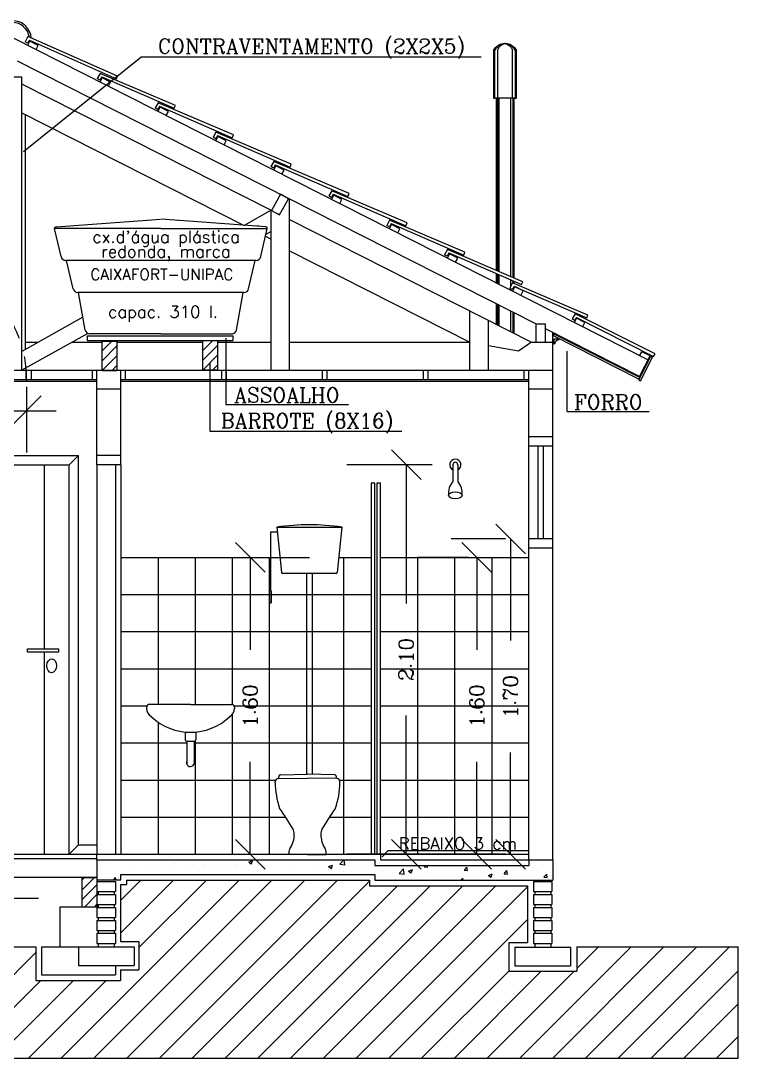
# Model space of a CAD drawing. Extents: x -83.9 to 10.5, y -11.8 to 33.6.
# Drawn here: x -4.99 to -1.12, y 13.79 to 19.38 of the extents above; entities that cross this region are included whole.
import ezdxf
from ezdxf.enums import TextEntityAlignment as Align

# ---------------------------------------------------------------- set-up
doc = ezdxf.new("R2010")
doc.units = 0
doc.linetypes.add('DASHED2', pattern=[0.375, 0.25, -0.125])
doc.layers.get('0').update_dxf_attribs({"linetype": 'CONTINUOUS'})
doc.layers.get('DEFPOINTS').update_dxf_attribs({"linetype": 'CONTINUOUS'})
for name, color, linetype in [('AZULEJO', 30, 'CONTINUOUS'), ('CONCRETO', 5, 'CONTINUOUS'), ('COTAS', 244, 'CONTINUOUS'), ('DIM', 244, 'CONTINUOUS'), ('EQUIPAMENTOS', 1, 'CONTINUOUS'), ('JANELA', 5, 'CONTINUOUS'), ('MADEIRAME', 244, 'CONTINUOUS'), ('PAREDE', 250, 'CONTINUOUS'), ('PEDRA', 250, 'CONTINUOUS'), ('PISO', 30, 'CONTINUOUS'), ('PORTA', 1, 'CONTINUOUS'), ('TELHADO', 1, 'CONTINUOUS'), ('TEXTO', 244, 'CONTINUOUS'), ('VEGETAÇÃO', 92, 'CONTINUOUS'), ('VISTA', 244, 'CONTINUOUS'), ('VISTAL', 30, 'CONTINUOUS'), ('VISTAP', 244, 'CONTINUOUS')]:
    doc.layers.add(name, color=color, linetype=linetype)
doc.styles.add('ROMANC', font='romanc.shx', dxfattribs={"height": 0.08})
doc.dimstyles.get("Standard").update_dxf_attribs({"dimscale": 2, "dimtxt": 0.18, "dimasz": 0.08, "dimexe": 0.16, "dimexo": 0.0625, "dimgap": 0.09, "dimtad": 0, "dimtih": 1, "dimtoh": 1, "dimzin": 0, "dimtxsty": 'ROMANC', "dimblk1": 'OBLIQUE', "dimblk2": 'OBLIQUE', "dimsah": 1, "dimcen": 0.09, "dimazin": 3, "dimtfac": 1, "dimtdec": 4, "dimtofl": 0, "dimtmove": 0, "dimatfit": 3, "dimtolj": 1, "dimtzin": 0})

# ---------------------------------------------------------------- blocks, each defined once
blk = doc.blocks.new('*X15')
at = {"color": 0}
for p, q in [((-8.3404, -14.2572), (-8.3404, -14.2572)), ((-8.1802, -14.2639), (-8.1802, -14.2639)), ((-7.6265, -14.2656), (-7.6055, -14.2575)), ((-7.6116, -14.2756), (-7.6055, -14.2575)), ((-7.4381, -14.2551), (-7.4381, -14.2551)), ((-7.1352, -14.2766), (-7.1127, -14.2532)), ((-7.1086, -14.2808), (-7.1118, -14.2532)), ((-7.1082, -14.2532), (-7.0914, -14.2547)), ((-7.0914, -14.2546), (-7.0916, -14.2532)), ((-6.9481, -14.2618), (-6.9481, -14.2618)), ((-8.4373, -14.2907), (-8.4373, -14.2907)), ((-8.3802, -14.2711), (-8.3802, -14.2711)), ((-8.2771, -14.2975), (-8.2771, -14.2975)), ((-8.1749, -14.2976), (-8.1749, -14.2976)), ((-8.117, -14.3042), (-8.117, -14.3042)), ((-8.0213, -14.3087), (-8.0213, -14.3087)), ((-8.0201, -14.2707), (-8.0201, -14.2707)), ((-8, -14.2676), (-8, -14.2676)), ((-7.9568, -14.311), (-7.9568, -14.311)), ((-7.8914, -14.3147), (-7.8914, -14.3147)), ((-7.8672, -14.2876), (-7.8672, -14.2876)), ((-7.8599, -14.2775), (-7.8599, -14.2775)), ((-7.8163, -14.3048), (-7.8163, -14.3048)), ((-7.7967, -14.3178), (-7.7967, -14.3178)), ((-7.7531, -14.3034), (-7.7531, -14.3034)), ((-7.7157, -14.2684), (-7.7157, -14.2684)), ((-7.7027, -14.2899), (-7.7027, -14.2899)), ((-7.6998, -14.2842), (-7.6998, -14.2842)), ((-7.6265, -14.2656), (-7.6116, -14.2756)), ((-7.5782, -14.2734), (-7.5782, -14.2734)), ((-7.5396, -14.291), (-7.5396, -14.291)), ((-7.5132, -14.2649), (-7.5132, -14.2649)), ((-7.3795, -14.2978), (-7.3795, -14.2978)), ((-7.258, -14.3055), (-7.258, -14.3055)), ((-7.2193, -14.3045), (-7.2193, -14.3045)), ((-7.1954, -14.2896), (-7.1744, -14.2815)), ((-7.1954, -14.2896), (-7.1805, -14.2997)), ((-7.1805, -14.2997), (-7.1744, -14.2815)), ((-7.1352, -14.2766), (-7.1086, -14.2808)), ((-7.1137, -14.3183), (-7.1137, -14.3183)), ((-7.1022, -14.283), (-7.1022, -14.283)), ((-7.0592, -14.3113), (-7.0592, -14.3113)), ((-7.0253, -14.3086), (-7.0253, -14.3086)), ((-6.9388, -14.2883), (-6.9388, -14.2883)), ((-6.8991, -14.3181), (-6.8991, -14.3181)), ((-6.8358, -14.2837), (-6.8358, -14.2837)), ((-6.8151, -14.3263), (-6.7917, -14.3019)), ((-6.7884, -14.3304), (-6.7917, -14.3019)), ((-6.7643, -14.3136), (-6.7433, -14.3056)), ((-6.7643, -14.3136), (-6.7493, -14.3237)), ((-6.7494, -14.3237), (-6.7433, -14.3056)), ((-6.6789, -14.2907), (-6.6726, -14.2832)), ((-6.6789, -14.2907), (-6.661, -14.2923)), ((-6.661, -14.2923), (-6.6627, -14.2832)), ((-6.4904, -14.2989), (-6.4904, -14.2989)), ((-6.4638, -14.3096), (-6.4493, -14.2923)), ((-6.4638, -14.3096), (-6.4458, -14.3111)), ((-6.4458, -14.3111), (-6.4493, -14.2923)), ((-6.2486, -14.3284), (-6.2341, -14.3111)), ((-6.2307, -14.3299), (-6.2341, -14.3111)), ((-6.1583, -14.3024), (-6.1583, -14.3024)), ((-6.0832, -14.2925), (-6.0832, -14.2925)), ((-6.0764, -14.3171), (-6.0764, -14.3171)), ((-8.3565, -14.3632), (-8.3443, -14.3486)), ((-8.3499, -14.3277), (-8.3499, -14.3277)), ((-8.3416, -14.3632), (-8.3443, -14.3485)), ((-8.3286, -14.3504), (-8.3286, -14.3504)), ((-8.2964, -14.3332), (-8.2887, -14.3302)), ((-8.2897, -14.3332), (-8.2888, -14.3302)), ((-8.1771, -14.3312), (-8.1771, -14.3312)), ((-7.6365, -14.3245), (-7.6365, -14.3245)), ((-7.4764, -14.3313), (-7.4764, -14.3313)), ((-7.4095, -14.3247), (-7.4095, -14.3247)), ((-7.1389, -14.3236), (-7.1389, -14.3236)), ((-6.8358, -14.3584), (-6.8358, -14.3584)), ((-6.8151, -14.3263), (-6.7884, -14.3304)), ((-6.8002, -14.3425), (-6.8002, -14.3425)), ((-6.7389, -14.3248), (-6.7389, -14.3248)), ((-6.6444, -14.32), (-6.6444, -14.32)), ((-6.5788, -14.3316), (-6.5788, -14.3316)), ((-6.5365, -14.3522), (-6.5365, -14.3522)), ((-6.4826, -14.3632), (-6.4715, -14.3516)), ((-6.4702, -14.3632), (-6.4715, -14.3516)), ((-6.4614, -14.3423), (-6.4614, -14.3423)), ((-6.4186, -14.3384), (-6.4186, -14.3384)), ((-6.3478, -14.3274), (-6.3478, -14.3274)), ((-6.3331, -14.3377), (-6.3121, -14.3296)), ((-6.3331, -14.3377), (-6.3182, -14.3477)), ((-6.3182, -14.3477), (-6.3121, -14.3296)), ((-6.2585, -14.3451), (-6.2585, -14.3451)), ((-6.2513, -14.3472), (-6.2513, -14.3472)), ((-6.2486, -14.3284), (-6.2306, -14.33)), ((-6.1867, -14.3571), (-6.1867, -14.3571)), ((-6.0983, -14.3519), (-6.0983, -14.3519)), ((-6.0334, -14.3472), (-6.0189, -14.33)), ((-6.0334, -14.3472), (-6.0155, -14.3488)), ((-6.0327, -14.3359), (-6.0327, -14.3359)), ((-6.0155, -14.3488), (-6.0189, -14.33))]:
    blk.add_line(p, q, dxfattribs=at)
blk = doc.blocks.new('_OBLIQUE')
at = {"color": 0, "linetype": 'BYBLOCK'}
blk.add_line((-0.5, -0.5), (0.5, 0.5), dxfattribs=at)
blk = doc.blocks.new('*D60')
at = {"color": 0, "linetype": 'BYBLOCK'}
for p, q in [((-0.9218, 4.0123), (-1.215, 4.0123)), ((-0.895, 4.0123), (-0.895, 3.4642)), ((-0.895, 2.3123), (-0.895, 2.8604)), ((-0.9218, 2.3123), (-1.215, 2.3123))]:
    blk.add_line(p, q, dxfattribs=at)
at = {"layer": 'DEFPOINTS', "color": 0, "linetype": 'BYBLOCK'}
for p in [(-0.7968, 4.0123), (-0.895, 2.3123), (-0.7968, 2.3123)]:
    blk.add_point(p, dxfattribs=at)
at = {"color": 0, "linetype": 'BYBLOCK', "xscale": 0.16, "yscale": 0.16, "zscale": 0.16}
for p, rotation in [((-0.895, 4.0123), 90), ((-0.895, 2.3123), 270)]:
    blk.add_blockref('_OBLIQUE', p, dxfattribs=dict(at, rotation=rotation))
at = {"color": 0, "linetype": 'BYBLOCK', "insert": (-0.895, 3.1623), "char_height": 0.08, "attachment_point": 5, "rotation": 90, "style": 'ROMANC'}
blk.add_mtext('\\A1;1.70', dxfattribs=at)
blk = doc.blocks.new('*D61')
at = {"color": 0, "linetype": 'BYBLOCK'}
for p, q in [((-1.1218, 3.9123), (-1.3975, 3.9123)), ((-1.0775, 3.9123), (-1.0775, 3.4142)), ((-1.0775, 2.3123), (-1.0775, 2.8104)), ((-1.1218, 2.3123), (-1.3975, 2.3123))]:
    blk.add_line(p, q, dxfattribs=at)
at = {"layer": 'DEFPOINTS', "color": 0, "linetype": 'BYBLOCK'}
for p in [(-0.9968, 3.9123), (-1.0775, 2.3123), (-0.9968, 2.3123)]:
    blk.add_point(p, dxfattribs=at)
at = {"color": 0, "linetype": 'BYBLOCK', "xscale": 0.16, "yscale": 0.16, "zscale": 0.16}
for p, rotation in [((-1.0775, 3.9123), 90), ((-1.0775, 2.3123), 270)]:
    blk.add_blockref('_OBLIQUE', p, dxfattribs=dict(at, rotation=rotation))
at = {"color": 0, "linetype": 'BYBLOCK', "insert": (-1.0775, 3.1123), "char_height": 0.08, "attachment_point": 5, "rotation": 90, "style": 'ROMANC'}
blk.add_mtext('\\A1;1.60', dxfattribs=at)
blk = doc.blocks.new('*D55')
at = {"color": 0, "linetype": 'BYBLOCK'}
for p, q in [((-2.5747, 3.9123), (-1.9797, 3.9123)), ((-2.2997, 3.9123), (-2.2997, 3.4142)), ((-2.2997, 2.3123), (-2.2997, 2.8104)), ((-2.5747, 2.3123), (-1.9797, 2.3123))]:
    blk.add_line(p, q, dxfattribs=at)
at = {"layer": 'DEFPOINTS', "color": 0, "linetype": 'BYBLOCK'}
for p in [(-2.6997, 3.9123), (-2.6997, 2.3123), (-2.2997, 2.3123)]:
    blk.add_point(p, dxfattribs=at)
at = {"color": 0, "linetype": 'BYBLOCK', "xscale": 0.16, "yscale": 0.16, "zscale": 0.16}
for p, rotation in [((-2.2997, 3.9123), 90), ((-2.2997, 2.3123), 270)]:
    blk.add_blockref('_OBLIQUE', p, dxfattribs=dict(at, rotation=rotation))
at = {"color": 0, "linetype": 'BYBLOCK', "insert": (-2.2997, 3.1123), "char_height": 0.08, "attachment_point": 5, "rotation": 90, "style": 'ROMANC'}
blk.add_mtext('\\A1;1.60', dxfattribs=at)
blk = doc.blocks.new('*D54')
at = {"color": 0, "linetype": 'BYBLOCK'}
for p, q in [((-1.3182, 4.4123), (-1.7779, 4.4123)), ((-1.4579, 4.4123), (-1.4579, 3.6642)), ((-1.4579, 2.3123), (-1.4579, 3.0604)), ((-1.3182, 2.3123), (-1.7779, 2.3123))]:
    blk.add_line(p, q, dxfattribs=at)
at = {"layer": 'DEFPOINTS', "color": 0, "linetype": 'BYBLOCK'}
for p in [(-1.1932, 4.4123), (-1.4579, 2.3123), (-1.1932, 2.3123)]:
    blk.add_point(p, dxfattribs=at)
at = {"color": 0, "linetype": 'BYBLOCK', "xscale": 0.16, "yscale": 0.16, "zscale": 0.16}
for p, rotation in [((-1.4579, 4.4123), 90), ((-1.4579, 2.3123), 270)]:
    blk.add_blockref('_OBLIQUE', p, dxfattribs=dict(at, rotation=rotation))
at = {"color": 0, "linetype": 'BYBLOCK', "insert": (-1.4579, 3.3623), "char_height": 0.08, "attachment_point": 5, "rotation": 90, "style": 'ROMANC'}
blk.add_mtext('\\A1;2.10', dxfattribs=at)
blk = doc.blocks.new('*X14')
at = {"color": 0}
for p, q in [((-7.665, -14.2942), (-7.665, -14.2942)), ((-7.1945, -14.3033), (-7.1945, -14.3033))]:
    blk.add_line(p, q, dxfattribs=at)
blk = doc.blocks.new('*X13')
at = {"color": 0}
for p, q in [((-10.3453, -14.3758), (-10.3177, -14.3482)), ((-10.3453, -14.4289), (-10.2653, -14.3489)), ((-10.3453, -14.4819), (-10.2653, -14.4019)), ((-10.3186, -14.5082), (-10.2653, -14.4549)), ((-10.2655, -14.5082), (-10.2653, -14.508))]:
    blk.add_line(p, q, dxfattribs=at)
blk = doc.blocks.new('*X63')
at = {"color": 0}
for p, q in [((-4.6628, 14.6942), (-4.5962, 14.7608)), ((-4.6628, 14.7472), (-4.6492, 14.7608)), ((-4.6628, 14.6412), (-4.5828, 14.7212)), ((-4.6496, 14.6013), (-4.5828, 14.6681)), ((-4.5966, 14.6013), (-4.5828, 14.6151))]:
    blk.add_line(p, q, dxfattribs=at)
blk = doc.blocks.new('*X105')
at = {"color": 0}
for p, q in [((-4.7757, 13.7858), (-3.8157, 14.7458)), ((-4.5989, 13.7858), (-3.6389, 14.7458)), ((-4.4551, 14.6368), (-4.346, 14.7458)), ((-4.4551, 14.46), (-4.1693, 14.7458)), ((-4.4222, 13.7858), (-3.4622, 14.7458)), ((-4.356, 14.3823), (-3.9925, 14.7458)), ((-4.2454, 13.7858), (-3.2854, 14.7458)), ((-4.0686, 13.7858), (-3.1132, 14.7413)), ((-3.8918, 13.7858), (-2.9618, 14.7158)), ((-3.715, 13.7858), (-2.785, 14.7158)), ((-3.5383, 13.7858), (-2.6083, 14.7158)), ((-3.3615, 13.7858), (-2.4315, 14.7158)), ((-3.1847, 13.7858), (-2.2598, 14.7107)), ((-3.0079, 13.7858), (-2.2598, 14.534)), ((-8.9532, 13.851), (-8.4183, 14.3858)), ((-8.9532, 14.0278), (-8.5951, 14.3858)), ((-8.9532, 14.2046), (-8.7719, 14.3858)), ((-8.9532, 14.3814), (-8.9487, 14.3858)), ((-8.8416, 13.7858), (-8.2416, 14.3858)), ((-8.6648, 13.7858), (-8.0648, 14.3858)), ((-7.9577, 13.7858), (-7.3577, 14.3858)), ((-7.7809, 13.7858), (-7.1809, 14.3858)), ((-7.6041, 13.7858), (-7.0041, 14.3858)), ((-7.5982, 14.3221), (-7.5345, 14.3858)), ((-7.4274, 13.7858), (-6.8274, 14.3858)), ((-7.2506, 13.7858), (-6.6506, 14.3858)), ((-7.0738, 13.7858), (-6.4738, 14.3858)), ((-6.897, 13.7858), (-6.297, 14.3858)), ((-6.0131, 13.7858), (-5.4131, 14.3858)), ((-5.8364, 13.7858), (-5.2364, 14.3858)), ((-5.7232, 14.2526), (-5.5899, 14.3858)), ((-5.6596, 13.7858), (-5.0596, 14.3858)), ((-2.3008, 13.7858), (-1.7008, 14.3858)), ((-2.1241, 13.7858), (-1.5241, 14.3858)), ((-1.9944, 14.2691), (-1.8776, 14.3858)), ((-1.9473, 13.7858), (-1.3473, 14.3858)), ((-1.7705, 13.7858), (-1.1705, 14.3858)), ((-6.7202, 13.7858), (-6.1832, 14.3229)), ((-5.4828, 13.7858), (-4.9128, 14.3558)), ((-8.488, 13.7858), (-8.0582, 14.2157)), ((-2.8312, 13.7858), (-2.3614, 14.2556)), ((-2.6544, 13.7858), (-2.1857, 14.2545)), ((-2.4776, 13.7858), (-2.0089, 14.2545)), ((-1.5937, 13.7858), (-1.1232, 14.2564)), ((-8.3112, 13.7858), (-7.8912, 14.2058)), ((-8.1345, 13.7858), (-7.7145, 14.2058)), ((-6.5435, 13.7858), (-6.1235, 14.2058)), ((-6.3667, 13.7858), (-5.9467, 14.2058)), ((-6.1899, 13.7858), (-5.7699, 14.2058)), ((-5.306, 13.7858), (-4.886, 14.2058)), ((-5.1293, 13.7858), (-4.7093, 14.2058)), ((-4.9525, 13.7858), (-4.5325, 14.2058)), ((-1.4169, 13.7858), (-1.1232, 14.0796)), ((-1.2402, 13.7858), (-1.1232, 13.9029))]:
    blk.add_line(p, q, dxfattribs=at)

msp = doc.modelspace()

# ---------------------------------------------------------------- linework, layer by layer
at = {"color": 244, "linetype": 'BYBLOCK'}
for p, q in [((-4.9631, 17.4064), (-4.9631, 17.0519)), ((-5.5581, 17.2764), (-4.9631, 17.2764)), ((-4.9631, 17.2764), (-4.8031, 17.2764))]:
    msp.add_line(p, q, dxfattribs=at)
at = {"color": 30}
msp.add_lwpolyline([(-4.9577, 15.9759), (-4.9577, 15.9927), (-4.7894, 15.9927), (-4.7894, 15.9759)], close=True, dxfattribs=at)
msp.add_ellipse((-4.8269, 15.9019), major_axis=(0.0013, 0.0377), ratio=0.699613, dxfattribs=at)
at = {"layer": 'AZULEJO', "color": 254}
for p, q in [((-4.4532, 16.4858), (-3.5959, 16.4858)), ((-4.2532, 16.4858), (-4.2532, 15.6935)), ((-4.0532, 16.4858), (-4.0532, 15.6935)), ((-3.8532, 16.4858), (-3.8532, 15.6932)), ((-3.6532, 16.4858), (-3.6532, 14.8858)), ((-3.2785, 16.4858), (-3.1032, 16.4858)), ((-3.2532, 16.4858), (-3.2532, 14.8858)), ((-3.0532, 16.4858), (-2.2532, 16.4858)), ((-2.8532, 16.4858), (-2.8532, 14.8858)), ((-2.6532, 16.4858), (-2.6532, 14.8858)), ((-2.4532, 16.4858), (-2.4532, 14.8858)), ((-4.4532, 16.2858), (-3.1032, 16.2858)), ((-3.0532, 16.2858), (-2.2532, 16.2858)), ((-4.4532, 16.0858), (-3.1032, 16.0858)), ((-3.0532, 16.0858), (-2.2532, 16.0858)), ((-4.4532, 15.8858), (-3.1032, 15.8858)), ((-3.0532, 15.8858), (-2.2532, 15.8858)), ((-4.4532, 15.6858), (-4.3129, 15.6858)), ((-3.8433, 15.6858), (-3.1032, 15.6858)), ((-3.0532, 15.6858), (-2.2532, 15.6858)), ((-3.8532, 15.6393), (-3.8532, 14.8858)), ((-4.2532, 15.5983), (-4.2532, 14.8858)), ((-4.0532, 15.4968), (-4.0532, 14.8858)), ((-4.4532, 15.4858), (-4.0982, 15.4858)), ((-4.058, 15.4858), (-3.1032, 15.4858)), ((-3.0532, 15.4858), (-2.2532, 15.4858)), ((-4.4532, 15.2858), (-3.6191, 15.2858)), ((-3.2744, 15.2858), (-3.1032, 15.2858)), ((-3.0532, 15.2858), (-2.2532, 15.2858)), ((-4.4532, 15.0858), (-3.5647, 15.0858)), ((-3.3288, 15.0858), (-3.1032, 15.0858)), ((-3.0532, 15.0858), (-2.2532, 15.0858)), ((-3.0532, 14.8858), (-2.2532, 14.8858))]:
    msp.add_line(p, q, dxfattribs=at)
at = {"layer": 'AZULEJO', "color": 244, "linetype": 'CONTINUOUS'}
for p, q in [((-3.6211, 15.2714), (-3.6211, 15.2783)), ((-3.6061, 15.2933), (-3.4468, 15.2958)), ((-3.2874, 15.2933), (-3.4468, 15.2958)), ((-3.2724, 15.2714), (-3.2724, 15.2783)), ((-3.4468, 14.8844), (-3.5478, 14.8844)), ((-3.4468, 14.8844), (-3.3458, 14.8844))]:
    msp.add_line(p, q, dxfattribs=at)
at = {"layer": 'AZULEJO', "color": 30}
msp.add_line((-4.6832, 14.9358), (-4.5832, 14.9358), dxfattribs=at)
at = {"layer": 'AZULEJO', "color": 244, "linetype": 'CONTINUOUS'}
for centre, radius, start, end in [((-3.6061, 15.2783), 0.015, 90, 180), ((-3.1929, 15.2746), 0.4283, 180.434, 199.2322), ((-3.7007, 15.2746), 0.4283, 340.7678, 359.566), ((-3.2874, 15.2783), 0.015, 360, 90), ((-5.0794, 14.0892), 1.8131, 30.9367, 35.1704), ((-1.8142, 14.0892), 1.8131, 144.8296, 149.0633), ((-3.6399, 14.9869), 0.121, 323.6943, 3.4697), ((-3.2536, 14.9869), 0.121, 176.5303, 216.3057), ((-3.4914, 14.8905), 0.0567, 154.0566, 186.1602), ((-3.4022, 14.8905), 0.0567, 353.8398, 25.9434)]:
    msp.add_arc(centre, radius, start, end, dxfattribs=at)
at = {"layer": 'CONCRETO', "color": 30}
for p, q in [((-4.9631, 17.4456), (-4.9631, 17.4956)), ((-4.4282, 17.4458), (-4.4282, 17.4958)), ((-3.9094, 17.4458), (-3.9094, 17.4958)), ((-3.8844, 17.4458), (-3.8844, 17.4958)), ((-3.3657, 17.4458), (-3.3657, 17.4958)), ((-3.3407, 17.4458), (-3.3407, 17.4958)), ((-2.8219, 17.4458), (-2.8219, 17.4958)), ((-2.7969, 17.4458), (-2.7969, 17.4958)), ((-2.2782, 17.4458), (-2.2782, 17.4958))]:
    msp.add_line(p, q, dxfattribs=at)
at = {"layer": 'CONCRETO'}
for p, q in [((-4.5832, 17.3958), (-4.5832, 17.4958)), ((-4.5832, 17.4958), (-4.4532, 17.4958)), ((-4.4532, 17.3958), (-4.4532, 17.4958)), ((-2.2532, 17.4958), (-2.1232, 17.4958)), ((-2.2532, 17.3958), (-2.2532, 17.4958)), ((-2.1232, 17.3958), (-2.1232, 17.4958)), ((-2.2532, 17.0858), (-2.2532, 17.1358)), ((-2.1232, 17.0858), (-2.1232, 17.1358)), ((-2.1232, 17.0858), (-2.2532, 17.0858)), ((-4.5832, 16.9858), (-4.5832, 17.0358)), ((-4.4532, 16.9858), (-4.4532, 17.0358)), ((-4.4532, 16.9858), (-4.5832, 16.9858)), ((-2.2532, 16.5358), (-2.2532, 16.5858)), ((-2.1232, 16.5358), (-2.1232, 16.5858))]:
    msp.add_line(p, q, dxfattribs=at)
at = {"layer": 'CONCRETO', "color": 3}
for p, q in [((-4.5832, 17.3958), (-4.4532, 17.3958)), ((-2.2532, 17.3958), (-2.1232, 17.3958)), ((-2.1232, 17.1358), (-2.2532, 17.1358)), ((-4.4532, 17.0358), (-4.5832, 17.0358)), ((-2.1232, 16.5358), (-2.2532, 16.5358)), ((-2.2532, 14.8558), (-2.1232, 14.8558))]:
    msp.add_line(p, q, dxfattribs=at)
at = {"layer": 'CONCRETO', "color": 5}
for p, q in [((-2.1232, 16.5858), (-2.2532, 16.5858)), ((-4.5832, 14.8558), (-3.0832, 14.8558)), ((-3.0832, 14.8558), (-3.0832, 14.8258)), ((-3.0832, 14.8258), (-2.2532, 14.8258)), ((-2.2532, 14.8558), (-2.2532, 14.8258)), ((-2.1232, 14.8558), (-2.1232, 14.7458)), ((-4.4532, 14.7758), (-3.0832, 14.7758)), ((-4.4532, 14.7458), (-4.4532, 14.7758)), ((-3.0832, 14.7758), (-3.0832, 14.7458)), ((-3.0832, 14.7458), (-2.2532, 14.7458))]:
    msp.add_line(p, q, dxfattribs=at)
at = {"layer": 'COTAS', "color": 30}
for p, q in [((-3.8867, 17.6685), (-3.8867, 17.3102)), ((-3.9742, 17.5368), (-3.9742, 17.1662)), ((-4.7332, 16.9858), (-4.6832, 17.0358)), ((-4.6832, 14.9358), (-4.7332, 14.8858))]:
    msp.add_line(p, q, dxfattribs=at)
at = {"layer": 'COTAS', "color": 244}
for p in [(-4.4551, 14.7218), (-4.4239, 14.7458)]:
    msp.add_line(p, (-4.4239, 14.7218), dxfattribs=at)
at = {"layer": 'COTAS', "color": 1}
for p, q in [((-4.6828, 14.3858), (-4.6828, 14.2858)), ((-4.3828, 14.3858), (-4.3828, 14.2858)), ((-2.3281, 14.3848), (-2.3281, 14.2848)), ((-2.0281, 14.3848), (-2.0281, 14.2848))]:
    msp.add_line(p, q, dxfattribs=at)
at = {"layer": 'DEFPOINTS', "color": 0, "linetype": 'BYBLOCK'}
for p in [(-4.9631, 17.4358), (-4.9631, 17.2764)]:
    msp.add_point(p, dxfattribs=at)
at = {"layer": 'EQUIPAMENTOS', "color": 244, "linetype": 'CONTINUOUS'}
for p, q in [((-4.8037, 18.2687), (-4.2391, 18.3091)), ((-3.6722, 18.2687), (-4.2367, 18.3091)), ((-4.2379, 18.2588), (-4.813, 18.2588)), ((-4.7762, 18.1083), (-4.8118, 18.2588)), ((-4.2379, 18.2588), (-3.6628, 18.2588)), ((-3.6996, 18.1083), (-3.664, 18.2588)), ((-4.4675, 18.0877), (-4.7516, 18.0877)), ((-4.4675, 18.0877), (-4.7516, 18.0877)), ((-4.7112, 17.935), (-4.7472, 18.0877)), ((-3.7242, 18.0877), (-4.4675, 18.0877)), ((-3.7647, 17.935), (-3.7287, 18.0877)), ((-3.7893, 17.9144), (-4.6866, 17.9144)), ((-3.7893, 17.9144), (-4.6866, 17.9144)), ((-4.6461, 17.7116), (-4.6821, 17.9144)), ((-3.8297, 17.7116), (-3.7937, 17.9144)), ((-4.2379, 17.691), (-4.6215, 17.691)), ((-4.2379, 17.691), (-3.8513, 17.691))]:
    msp.add_line(p, q, dxfattribs=at)
at = {"layer": 'EQUIPAMENTOS', "color": 30, "linetype": 'CONTINUOUS'}
for centre in [(-4.1492, 18.2924), (-4.148, 18.2924)]:
    msp.add_arc(centre, 0.01, 86.5205, 93.4795, dxfattribs=at)
at = {"layer": 'EQUIPAMENTOS', "color": 244, "linetype": 'CONTINUOUS'}
for centre, radius, start, end in [((-4.803, 18.2587), 0.01, 93.4795, 180), ((-3.6728, 18.2587), 0.01, 0, 86.5205), ((-4.7516, 18.1127), 0.025, 190.0694, 270), ((-3.7242, 18.1127), 0.025, 270, 349.9306), ((-4.6866, 17.9394), 0.025, 190.0694, 270), ((-3.7893, 17.9394), 0.025, 270, 349.9306), ((-4.6215, 17.716), 0.025, 190.0694, 270), ((-3.8545, 17.7161), 0.025, 270, 349.9306)]:
    msp.add_arc(centre, radius, start, end, dxfattribs=at)
at = {"layer": 'JANELA', "color": 5}
for p, q in [((-2.2032, 16.5858), (-2.2032, 17.0858)), ((-2.1732, 16.5858), (-2.1732, 17.0858))]:
    msp.add_line(p, q, dxfattribs=at)
at = {"layer": 'MADEIRAME', "color": 244}
for p, q in [((-5.0385, 19.2887), (-1.6098, 17.5515)), ((-4.9559, 19.2472), (-4.9446, 19.2695)), ((-4.9, 19.2469), (-4.9446, 19.2695)), ((-4.9113, 19.2246), (-4.9, 19.2469)), ((-5.0134, 19.164), (-2.2142, 17.7457)), ((-5.0879, 19.077), (-4.9879, 19.077)), ((-4.9906, 19.0403), (-3.6437, 18.3578)), ((-4.5658, 19.0493), (-4.5545, 19.0716)), ((-4.5099, 19.049), (-4.5545, 19.0716)), ((-4.5212, 19.0267), (-4.5099, 19.049)), ((-4.2536, 18.8911), (-4.2423, 18.9134)), ((-4.1977, 18.8908), (-4.2423, 18.9134)), ((-4.9879, 18.8836), (-3.7883, 18.2758)), ((-4.209, 18.8685), (-4.1977, 18.8908)), ((-3.9414, 18.7329), (-3.9301, 18.7552)), ((-3.8855, 18.7326), (-3.9301, 18.7552)), ((-3.8968, 18.7103), (-3.8855, 18.7326)), ((-3.6292, 18.5747), (-3.6179, 18.597)), ((-3.5733, 18.5744), (-3.6179, 18.597)), ((-3.5846, 18.5521), (-3.5733, 18.5744)), ((-3.5437, 17.4958), (-3.5437, 18.4193)), ((-3.317, 18.4165), (-3.3057, 18.4388)), ((-3.2611, 18.4162), (-3.3057, 18.4388)), ((-3.2724, 18.3939), (-3.2611, 18.4162)), ((-3.6437, 18.3578), (-3.7883, 18.2758)), ((-3.6437, 17.4958), (-3.6437, 18.3578)), ((-3.6082, 18.3398), (-3.597, 18.3342)), ((-3.5437, 18.3072), (-2.2385, 17.6458)), ((-3.8211, 18.2796), (-3.8205, 18.2793)), ((-3.7092, 18.2743), (-3.7141, 18.2716)), ((-3.6437, 18.2431), (-3.6714, 18.2277)), ((-3.0048, 18.2583), (-2.9935, 18.2806)), ((-2.9489, 18.258), (-2.9935, 18.2806)), ((-2.9602, 18.2357), (-2.9489, 18.258)), ((-3.6737, 18.2177), (-3.6437, 18.2025)), ((-3.5437, 18.139), (-2.5704, 17.6458)), ((-2.6926, 18.1001), (-2.6813, 18.1224)), ((-2.6367, 18.0998), (-2.6813, 18.1224)), ((-2.648, 18.0775), (-2.6367, 18.0998)), ((-2.3394, 17.9241), (-2.3281, 17.9464)), ((-2.2835, 17.9238), (-2.3281, 17.9464)), ((-2.2948, 17.9015), (-2.2835, 17.9238)), ((-2.5704, 17.4958), (-2.5704, 17.814)), ((-4.6587, 17.7823), (-4.9879, 17.5956)), ((-2.4704, 17.4958), (-2.4704, 17.7633)), ((-2.0067, 17.7532), (-1.9954, 17.7755)), ((-1.9508, 17.7529), (-1.9954, 17.7755)), ((-1.9621, 17.7306), (-1.9508, 17.7529)), ((-4.6324, 17.6935), (-4.9879, 17.4958)), ((-2.1642, 17.7203), (-1.655, 17.4623)), ((-4.9679, 17.6458), (-4.8993, 17.6458)), ((-4.7181, 17.6458), (-4.5555, 17.6458)), ((-4.4755, 17.6458), (-4.0116, 17.6458)), ((-3.9316, 17.6458), (-3.6437, 17.6458)), ((-3.5437, 17.6458), (-2.5704, 17.6458)), ((-2.309, 17.5979), (-2.4704, 17.6275)), ((-2.2385, 17.6458), (-2.309, 17.5979)), ((-2.2385, 17.6458), (-2.1232, 17.6458)), ((-2.1232, 17.4958), (-2.1232, 17.6458)), ((-1.6551, 17.5728), (-1.6438, 17.5951)), ((-1.6551, 17.4622), (-1.5992, 17.5725)), ((-1.5992, 17.5725), (-1.6438, 17.5951)), ((-5.5461, 17.4958), (-2.2532, 17.4958)), ((-4.6628, 14.7608), (-4.5832, 14.7608))]:
    msp.add_line(p, q, dxfattribs=at)
at = {"layer": 'MADEIRAME', "color": 30}
for p, q in [((-4.9566, 19.258), (-4.9708, 19.2654)), ((-4.3467, 19.1817), (-4.9784, 18.6723)), ((-4.5666, 19.0601), (-4.5808, 19.0675)), ((-4.2544, 18.9019), (-4.2685, 18.9093)), ((-3.9421, 18.7437), (-3.9563, 18.7511)), ((-3.6299, 18.5855), (-3.6441, 18.5929)), ((-3.3177, 18.4273), (-3.3319, 18.4347)), ((-3.0055, 18.2691), (-3.0197, 18.2765)), ((-2.6933, 18.1109), (-2.7075, 18.1183)), ((-2.3421, 17.9302), (-2.3563, 17.9376)), ((-2.0063, 17.7643), (-2.02, 17.7726)), ((-2.1232, 17.6458), (-2.1232, 17.6995)), ((-2.1197, 17.6922), (-2.1197, 17.6809)), ((-1.6549, 17.4567), (-2.1197, 17.6922)), ((-1.6595, 17.4478), (-2.1197, 17.6809)), ((-1.6593, 17.4429), (-1.5947, 17.5703)), ((-1.6504, 17.4382), (-1.5858, 17.5657)), ((-1.5947, 17.5703), (-1.5858, 17.5657)), ((-4.9631, 17.4956), (-4.9381, 17.4956)), ((-4.9381, 17.4956), (-4.9381, 17.4456)), ((-4.6082, 17.4958), (-4.6082, 17.4458)), ((-4.6082, 17.4958), (-4.5806, 17.4958)), ((-1.6549, 17.4567), (-1.6595, 17.4478)), ((-1.6593, 17.4429), (-1.6504, 17.4382))]:
    msp.add_line(p, q, dxfattribs=at)
at = {"layer": 'MADEIRAME', "color": 30, "linetype": 'CONTINUOUS'}
for p, q in [((-4.3457, 19.1848), (-2.5095, 19.1848)), ((-2.0455, 17.2733), (-2.0455, 17.5978)), ((-3.8867, 17.3102), (-3.2259, 17.3102)), ((-2.0455, 17.2733), (-1.6042, 17.2733)), ((-3.9742, 17.1662), (-2.9378, 17.1662)), ((-3.0136, 14.9048), (-3.0449, 14.8713)), ((-2.2549, 14.9039), (-3.0159, 14.9039)), ((-5.9613, 14.6483), (-4.8973, 14.6483))]:
    msp.add_line(p, q, dxfattribs=at)
at = {"layer": 'MADEIRAME', "color": 244, "linetype": 'CONTINUOUS'}
for p, q in [((-4.9879, 17.4958), (-4.9879, 19.077)), ((-4.9679, 17.6069), (-4.9679, 18.8735))]:
    msp.add_line(p, q, dxfattribs=at)
at = {"layer": 'MADEIRAME'}
for p, q in [((-4.2895, 18.0877), (-4.2855, 18.0896)), ((-3.7356, 18.0877), (-3.7356, 18.0896))]:
    msp.add_line(p, q, dxfattribs=at)
at = {"layer": 'MADEIRAME', "color": 244}
for points in [[(-3.5978, 18.3327), (-3.5491, 18.4201), (-3.5928, 18.4444), (-3.6415, 18.3571)], [(-2.2142, 17.6457), (-2.2142, 17.7457), (-2.1642, 17.7457), (-2.1642, 17.6457)], [(-4.4755, 17.6527), (-4.4755, 17.4927), (-4.5555, 17.4927), (-4.5555, 17.6527)], [(-3.9316, 17.6552), (-3.9316, 17.4952), (-4.0116, 17.4952), (-4.0116, 17.6552)], [(-4.6628, 14.6013), (-4.6628, 14.7613), (-4.5828, 14.7613), (-4.5828, 14.6013)]]:
    msp.add_lwpolyline(points, close=True, dxfattribs=at)
at = {"layer": 'PAREDE', "color": 30, "linetype": 'CONTINUOUS'}
for p, q in [((-4.9551, 19.2939), (-4.9708, 19.2654)), ((-4.9474, 19.2748), (-4.9566, 19.258)), ((-4.4711, 19.0801), (-4.9551, 19.2939)), ((-4.937, 19.2876), (-4.9476, 19.2914)), ((-4.9474, 19.2748), (-4.4776, 19.0656)), ((-4.5651, 19.096), (-4.5808, 19.0675)), ((-4.5573, 19.0769), (-4.5666, 19.0601)), ((-4.1589, 18.9219), (-4.5651, 19.096)), ((-4.5573, 19.0769), (-4.1654, 18.9074)), ((-4.4776, 19.0656), (-4.4711, 19.0801)), ((-4.2529, 18.9378), (-4.2685, 18.9093)), ((-4.2451, 18.9187), (-4.2544, 18.9019)), ((-3.8466, 18.7637), (-4.2529, 18.9378)), ((-4.2451, 18.9187), (-3.8532, 18.7492)), ((-4.1654, 18.9074), (-4.1589, 18.9219)), ((-3.9406, 18.7796), (-3.9563, 18.7511)), ((-3.9329, 18.7605), (-3.9421, 18.7437)), ((-3.5344, 18.6055), (-3.9406, 18.7796)), ((-3.9329, 18.7605), (-3.541, 18.591)), ((-3.8532, 18.7492), (-3.8466, 18.7637)), ((-3.6284, 18.6214), (-3.6441, 18.5929)), ((-3.6207, 18.6023), (-3.6299, 18.5855)), ((-3.2222, 18.4474), (-3.6284, 18.6214)), ((-3.6207, 18.6023), (-3.2287, 18.4328)), ((-3.541, 18.591), (-3.5344, 18.6055)), ((-3.3162, 18.4632), (-3.3319, 18.4347)), ((-2.91, 18.2892), (-3.3162, 18.4632)), ((-3.3085, 18.4441), (-3.3177, 18.4273)), ((-3.3085, 18.4441), (-2.9165, 18.2746)), ((-3.2287, 18.4328), (-3.2222, 18.4474)), ((-3.004, 18.305), (-3.0197, 18.2765)), ((-2.5978, 18.131), (-3.004, 18.305)), ((-2.9963, 18.2859), (-3.0055, 18.2691)), ((-2.9963, 18.2859), (-2.6043, 18.1164)), ((-2.9165, 18.2746), (-2.91, 18.2892)), ((-2.6918, 18.1468), (-2.7075, 18.1183)), ((-2.684, 18.1277), (-2.6933, 18.1109)), ((-2.2856, 17.9728), (-2.6918, 18.1468)), ((-2.684, 18.1277), (-2.2921, 17.9583)), ((-2.6043, 18.1164), (-2.5978, 18.131)), ((-2.3406, 17.9661), (-2.3563, 17.9376)), ((-1.9344, 17.7921), (-2.3406, 17.9661)), ((-2.2921, 17.9583), (-2.2856, 17.9728)), ((-2.3328, 17.947), (-2.3421, 17.9302)), ((-2.3328, 17.947), (-1.9409, 17.7776)), ((-2.0026, 17.8), (-2.02, 17.7726)), ((-1.5721, 17.5829), (-2.0026, 17.8)), ((-1.9409, 17.7776), (-1.9344, 17.7921)), ((-1.996, 17.7805), (-2.0063, 17.7643)), ((-1.996, 17.7805), (-1.5796, 17.5687)), ((-1.5797, 17.5686), (-1.5722, 17.5829))]:
    msp.add_line(p, q, dxfattribs=at)
at = {"layer": 'PAREDE', "color": 3}
for p, q in [((-4.5832, 17.0358), (-4.5832, 17.3958)), ((-4.4532, 17.0358), (-4.4532, 17.3958)), ((-2.2532, 17.1358), (-2.2532, 17.3958)), ((-2.1232, 17.1358), (-2.1232, 17.3958)), ((-2.2532, 14.8558), (-2.2532, 16.5358)), ((-2.1232, 14.8558), (-2.1232, 16.5358))]:
    msp.add_line(p, q, dxfattribs=at)
at = {"layer": 'PAREDE', "color": 7}
for p, q in [((-2.1232, 17.1358), (-2.1232, 17.3958)), ((-4.5832, 14.8608), (-4.5832, 14.8858)), ((-4.5832, 14.8558), (-4.5832, 14.8608))]:
    msp.add_line(p, q, dxfattribs=at)
at = {"layer": 'PAREDE', "color": 30}
for p, q in [((-4.5832, 14.8608), (-7.9282, 14.8608)), ((-4.5832, 14.7608), (-7.8482, 14.7608))]:
    msp.add_line(p, q, dxfattribs=at)
at = {"layer": 'PAREDE', "color": 5}
for p, q in [((-4.5832, 14.8558), (-4.5832, 14.7458)), ((-4.4532, 14.7458), (-4.5832, 14.7458)), ((-2.2532, 14.7458), (-2.1232, 14.7458))]:
    msp.add_line(p, q, dxfattribs=at)
at = {"layer": 'PAREDE', "color": 244}
msp.add_line((-4.5832, 14.6008), (-4.7828, 14.6008), dxfattribs=at)
at = {"layer": 'PAREDE', "color": 1}
for p, q in [((-4.8828, 14.3858), (-4.3828, 14.3858)), ((-4.8828, 14.3858), (-4.8828, 14.2358)), ((-2.3281, 14.3848), (-2.0281, 14.3848)), ((-4.6828, 14.2858), (-4.3828, 14.2858)), ((-4.4828, 14.2858), (-4.4828, 14.2358)), ((-2.3281, 14.2848), (-2.0281, 14.2848))]:
    msp.add_line(p, q, dxfattribs=at)
at = {"layer": 'PAREDE', "color": 244}
msp.add_arc((-4.078, 15.3806), 0.0221, 157.0061, 24.4293, dxfattribs=at)
at = {"layer": 'PEDRA', "color": 30}
for p, q in [((-4.6832, 14.9358), (-4.6832, 17.0358)), ((-4.8665, 15.9927), (-4.8665, 16.9858)), ((-4.7332, 14.8858), (-4.7332, 16.9858)), ((-4.8665, 14.8858), (-4.8665, 15.9759))]:
    msp.add_line(p, q, dxfattribs=at)
at = {"layer": 'PISO', "color": 30}
for p, q in [((-5.5832, 17.4458), (-4.5832, 17.4458)), ((-5.5832, 17.4358), (-4.5832, 17.4358)), ((-4.4532, 17.4458), (-2.2532, 17.4458)), ((-4.4532, 17.4358), (-2.2532, 17.4358)), ((-5.5832, 17.0358), (-4.6832, 17.0358)), ((-5.5332, 16.9858), (-4.7332, 16.9858)), ((-7.9282, 14.8858), (-3.0532, 14.8858)), ((-3.0532, 14.8858), (-3.0532, 14.8558)), ((-3.0532, 14.8558), (-2.2532, 14.8558))]:
    msp.add_line(p, q, dxfattribs=at)
at = {"layer": 'PORTA', "color": 1}
for p, q in [((-4.4832, 16.9858), (-4.4832, 14.8858)), ((-4.4532, 16.9858), (-4.4532, 14.8858))]:
    msp.add_line(p, q, dxfattribs=at)
at = {"layer": 'TELHADO', "color": 30, "linetype": 'CONTINUOUS'}
for centre, radius, start, end in [((-5.0391, 19.2774), 0.0926, 8.6941, 89.9532), ((-5.0394, 19.2772), 0.103, 5.8037, 83.7517)]:
    msp.add_arc(centre, radius, start, end, dxfattribs=at)
at = {"layer": 'VEGETAÇÃO', "color": 244}
for p, q in [((-4.4551, 14.7218), (-4.4551, 14.4158)), ((-4.4239, 14.7458), (-3.1132, 14.7458)), ((-3.1132, 14.7458), (-3.1132, 14.7158)), ((-3.1132, 14.7158), (-2.2598, 14.7158)), ((-2.2598, 14.7158), (-2.2598, 14.4102)), ((-5.7232, 14.3858), (-4.9128, 14.3858)), ((-4.9128, 14.3858), (-4.9128, 14.2058)), ((-4.4551, 14.4158), (-4.356, 14.4158)), ((-4.356, 14.4158), (-4.356, 14.263)), ((-2.3614, 14.4102), (-2.3614, 14.2545)), ((-2.3614, 14.4102), (-2.2598, 14.4102)), ((-1.9944, 14.3858), (-1.1232, 14.3858)), ((-1.9944, 14.3858), (-1.9944, 14.2545)), ((-1.1232, 13.7858), (-1.1232, 14.3858)), ((-4.4552, 14.263), (-4.4552, 14.2058)), ((-4.4552, 14.263), (-4.356, 14.263)), ((-2.3614, 14.2545), (-1.9944, 14.2545)), ((-4.9128, 14.2058), (-4.4552, 14.2058)), ((-8.9532, 13.7858), (-1.1232, 13.7858))]:
    msp.add_line(p, q, dxfattribs=at)
at = {"layer": 'VEGETAÇÃO', "color": 1}
msp.add_line((-4.8828, 14.2358), (-4.4828, 14.2358), dxfattribs=at)
at = {"layer": 'VISTA', "linetype": 'CONTINUOUS', "ltscale": 0.25}
for p, q in [((-4.3148, 15.6785), (-4.3148, 15.6716)), ((-4.0781, 15.6935), (-4.2998, 15.6935)), ((-4.0781, 15.6935), (-3.8564, 15.6935)), ((-3.8414, 15.6785), (-3.8414, 15.6716)), ((-4.1061, 15.5448), (-4.1061, 15.5021)), ((-4.1001, 15.4961), (-4.056, 15.4961)), ((-4.0982, 15.4961), (-4.0984, 15.3721)), ((-4.058, 15.4961), (-4.0578, 15.3716)), ((-4.0501, 15.5448), (-4.05, 15.5021))]:
    msp.add_line(p, q, dxfattribs=at)
for centre, radius, start, end in [((-4.2998, 15.6785), 0.015, 90, 180), ((-4.2648, 15.6716), 0.05, 180, 239.3758), ((-3.8914, 15.6716), 0.05, 300.6242, 0), ((-3.8564, 15.6785), 0.015, 360, 90), ((-4.1001, 15.5021), 0.006, 179.9079, 270), ((-4.056, 15.5021), 0.006, 270, 0.0921)]:
    msp.add_arc(centre, radius, start, end, dxfattribs=at)
at = {"layer": 'VISTAL', "color": 30}
for p, q in [((-2.4228, 18.9614), (-2.4228, 18.0316)), ((-2.4121, 18.027), (-2.4121, 18.9614)), ((-2.3502, 18.0005), (-2.3502, 18.9614)), ((-2.3395, 18.9614), (-2.3395, 17.9959)), ((-2.4228, 18.0148), (-2.4228, 17.9634)), ((-2.4121, 17.958), (-2.4121, 18.0101)), ((-2.3502, 17.9487), (-2.3502, 17.9834)), ((-2.3395, 17.9787), (-2.3395, 17.9656)), ((-2.3502, 17.9267), (-2.3502, 17.9345)), ((-2.3395, 17.935), (-2.3395, 17.9212)), ((-2.4228, 17.8513), (-2.4228, 17.7392)), ((-2.4121, 17.7338), (-2.4121, 17.8459)), ((-2.3502, 17.7024), (-2.3502, 17.8145)), ((-2.3395, 17.8091), (-2.3395, 17.697))]:
    msp.add_line(p, q, dxfattribs=at)
for points in [[(-2.443, 19.2185), (-2.4347, 19.2328), (-2.4216, 19.2447), (-2.4073, 19.253), (-2.3906, 19.2578), (-2.3728, 19.2578), (-2.3561, 19.253), (-2.3418, 19.2447), (-2.3287, 19.2328), (-2.3192, 19.2185)], [(-2.4371, 19.2185), (-2.4276, 19.234), (-2.4145, 19.2471), (-2.3978, 19.2554), (-2.3799, 19.2578)], [(-2.4168, 19.2328), (-2.4073, 19.2447), (-2.3942, 19.253), (-2.3799, 19.2578), (-2.3835, 19.2578), (-2.3692, 19.253), (-2.3561, 19.2447), (-2.3466, 19.2328), (-2.3406, 19.2185)], [(-2.3656, 19.2554), (-2.3835, 19.2578)], [(-2.3656, 19.2554), (-2.349, 19.2471), (-2.3359, 19.234), (-2.3264, 19.2185)], [(-2.443, 19.2185), (-2.443, 18.9614), (-2.4359, 18.9614), (-2.4359, 19.2185)], [(-2.4168, 19.2328), (-2.4228, 19.2185)], [(-2.4216, 19.2185), (-2.4216, 18.9614)], [(-2.3406, 18.9614), (-2.3406, 19.2185)], [(-2.3264, 19.2185), (-2.3264, 18.9614), (-2.3192, 18.9614), (-2.3192, 19.2185)], [(-2.3192, 18.9614), (-2.443, 18.9614)], [(-2.4287, 18.9614), (-2.4287, 18.0341)], [(-2.3335, 18.9614), (-2.3335, 17.9933)], [(-2.4287, 18.0173), (-2.4287, 17.9665)], [(-2.3335, 17.9762), (-2.3335, 17.9631)], [(-2.3335, 17.9458), (-2.3335, 17.9357)], [(-2.4287, 17.8544), (-2.4287, 17.7423)], [(-2.3335, 17.8061), (-2.3335, 17.694)]]:
    msp.add_lwpolyline(points, dxfattribs=at)
at = {"layer": 'VISTAL'}
for points in [[(-3.0832, 14.8858), (-3.0832, 16.8858), (-3.1032, 16.8858), (-3.1032, 14.8858)], [(-3.0532, 14.8858), (-3.0532, 16.8858), (-3.0732, 16.8858), (-3.0732, 14.8858)]]:
    msp.add_lwpolyline(points, close=True, dxfattribs=at)
at = {"layer": 'VISTAL', "color": 30, "linetype": 'CONTINUOUS'}
msp.add_arc((-2.6496, 16.9858), 0.0302, 295.5038, 244.4962, dxfattribs=at)
at = {"layer": 'VISTAP', "linetype": 'CONTINUOUS'}
for p, q in [((-4.6361, 17.681), (-3.8498, 17.681)), ((-4.6361, 17.656), (-3.8498, 17.656)), ((-3.61, 16.6227), (-3.6473, 16.6227)), ((-3.6473, 16.6227), (-3.6473, 16.3064)), ((-3.6128, 16.6492), (-3.2615, 16.6492)), ((-3.6128, 16.6492), (-3.5874, 16.4041)), ((-3.2615, 16.6492), (-3.2869, 16.4041)), ((-3.2929, 16.3988), (-3.5814, 16.3988)), ((-3.4532, 16.3988), (-3.4532, 15.3158)), ((-3.4212, 16.3988), (-3.4212, 15.3158)), ((-3.6431, 16.3064), (-3.6514, 16.3064)), ((-3.6514, 16.3064), (-3.6514, 16.2419)), ((-3.6431, 16.3064), (-3.6431, 16.2419)), ((-3.6514, 16.2419), (-3.6431, 16.2419)), ((-3.6025, 15.2933), (-3.6025, 15.3039)), ((-3.5925, 15.3139), (-3.4468, 15.3169)), ((-3.3011, 15.3139), (-3.4468, 15.3169)), ((-3.2911, 15.2933), (-3.2911, 15.3039))]:
    msp.add_line(p, q, dxfattribs=at)
at = {"layer": 'VISTAP', "color": 244, "linetype": 'CONTINUOUS'}
for p, q in [((-4.6361, 17.681), (-4.6361, 17.656)), ((-3.8498, 17.681), (-3.8498, 17.656)), ((-2.6626, 16.9858), (-2.6626, 16.8958)), ((-2.6366, 16.9858), (-2.6366, 16.8958))]:
    msp.add_line(p, q, dxfattribs=at)
at = {"layer": 'VISTAP', "color": 30, "linetype": 'DASHED2'}
for p, q in [((-2.0936, 17.6623), (-2.1186, 17.6623)), ((-2.1186, 17.6623), (-2.1185, 17.6373)), ((-2.1185, 17.6373), (-2.1136, 17.6373)), ((-2.0936, 17.6623), (-2.0936, 17.6573))]:
    msp.add_line(p, q, dxfattribs=at)
at = {"layer": 'VISTAP', "color": 30}
msp.add_line((-4.9631, 17.4356), (-4.9631, 17.4456), dxfattribs=at)
at = {"layer": 'VISTAP'}
for p, q in [((-2.2532, 16.5858), (-2.2532, 17.0858)), ((-2.1232, 16.5858), (-2.1232, 17.0858)), ((-4.5828, 14.7394), (-4.4828, 14.7394)), ((-4.4828, 14.7394), (-4.4828, 14.6844)), ((-2.2281, 14.7394), (-2.1281, 14.7394)), ((-2.2281, 14.7394), (-2.2281, 14.6844)), ((-2.1281, 14.7394), (-2.1281, 14.6844)), ((-4.5828, 14.6844), (-4.4828, 14.6844)), ((-4.5828, 14.6694), (-4.4828, 14.6694)), ((-4.4898, 14.6844), (-4.4898, 14.6694)), ((-4.4828, 14.6694), (-4.4828, 14.6144)), ((-2.2281, 14.6844), (-2.1281, 14.6844)), ((-2.2281, 14.6694), (-2.1281, 14.6694)), ((-2.2281, 14.6694), (-2.2281, 14.6144)), ((-2.2211, 14.6844), (-2.2211, 14.6694)), ((-2.1351, 14.6844), (-2.1351, 14.6694)), ((-2.1281, 14.6694), (-2.1281, 14.6144)), ((-4.7828, 14.6008), (-4.7828, 14.3858)), ((-4.5828, 14.6144), (-4.4828, 14.6144)), ((-4.4898, 14.6144), (-4.4898, 14.5994)), ((-2.2281, 14.6144), (-2.1281, 14.6144)), ((-2.2211, 14.6144), (-2.2211, 14.5994)), ((-2.1351, 14.6144), (-2.1351, 14.5994)), ((-4.5828, 14.5994), (-4.5828, 14.5444)), ((-4.5828, 14.5994), (-4.4828, 14.5994)), ((-4.5828, 14.5444), (-4.4828, 14.5444)), ((-4.5758, 14.5444), (-4.5758, 14.5294)), ((-4.4898, 14.5444), (-4.4898, 14.5294)), ((-4.4828, 14.5994), (-4.4828, 14.5444)), ((-2.2281, 14.5994), (-2.1281, 14.5994)), ((-2.2281, 14.5994), (-2.2281, 14.5444)), ((-2.2281, 14.5444), (-2.1281, 14.5444)), ((-2.2211, 14.5444), (-2.2211, 14.5294)), ((-2.1351, 14.5444), (-2.1351, 14.5294)), ((-2.1281, 14.5994), (-2.1281, 14.5444)), ((-4.5828, 14.5294), (-4.4828, 14.5294)), ((-4.5828, 14.5294), (-4.5828, 14.4744)), ((-4.4828, 14.5294), (-4.4828, 14.4744)), ((-2.2281, 14.5294), (-2.1281, 14.5294)), ((-2.2281, 14.5294), (-2.2281, 14.4744)), ((-2.1281, 14.5294), (-2.1281, 14.4744)), ((-4.5828, 14.4744), (-4.4828, 14.4744)), ((-4.5828, 14.4594), (-4.5828, 14.4044)), ((-4.5828, 14.4594), (-4.4828, 14.4594)), ((-4.5758, 14.4744), (-4.5758, 14.4594)), ((-4.4898, 14.4744), (-4.4898, 14.4594)), ((-4.4828, 14.4594), (-4.4828, 14.4044)), ((-2.2281, 14.4744), (-2.1281, 14.4744)), ((-2.2281, 14.4594), (-2.1281, 14.4594)), ((-2.2281, 14.4594), (-2.2281, 14.4044)), ((-2.2211, 14.4744), (-2.2211, 14.4594)), ((-2.1351, 14.4744), (-2.1351, 14.4594)), ((-2.1281, 14.4594), (-2.1281, 14.4044)), ((-4.5828, 14.4044), (-4.4828, 14.4044)), ((-4.5758, 14.4044), (-4.5758, 14.3858)), ((-4.4898, 14.4044), (-4.4898, 14.3858)), ((-2.2281, 14.4044), (-2.1281, 14.4044)), ((-2.2211, 14.4044), (-2.2211, 14.383)), ((-2.1351, 14.4044), (-2.1351, 14.383))]:
    msp.add_line(p, q, dxfattribs=at)
at = {"layer": 'VISTAP', "color": 244}
for p, q in [((-4.5832, 16.9858), (-4.5832, 14.8858)), ((-4.5828, 14.7394), (-4.5828, 14.6844)), ((-4.5828, 14.6694), (-4.5828, 14.6144)), ((-4.5758, 14.6844), (-4.5758, 14.6694)), ((-4.5758, 14.6144), (-4.5758, 14.5994))]:
    msp.add_line(p, q, dxfattribs=at)
at = {"layer": 'VISTAP', "color": 30, "linetype": 'DASHED2', "ltscale": 0.5}
msp.add_arc((-5.5461, 17.4635), 0.582, 358.231, 90, dxfattribs=at)
at = {"layer": 'VISTAP', "color": 30, "linetype": 'DASHED2'}
msp.add_arc((-2.0935, 17.6373), 0.0201, 90.0701, 180.0701, dxfattribs=at)
at = {"layer": 'VISTAP', "color": 244, "linetype": 'CONTINUOUS'}
for centre, radius, start, end in [((-2.6496, 16.9858), 0.013, 0, 180), ((-2.5889, 16.8313), 0.0979, 138.8262, 186.18), ((-2.7103, 16.8313), 0.0979, 353.82, 41.1738)]:
    msp.add_arc(centre, radius, start, end, dxfattribs=at)
at = {"layer": 'VISTAP', "linetype": 'CONTINUOUS'}
for centre, radius, start, end in [((-3.4372, 15.4184), 1.2433, 81.879, 98.121), ((-3.5814, 16.4048), 0.006, 185.9179, 270), ((-3.2929, 16.4048), 0.006, 270, 354.0821), ((-3.5925, 15.3039), 0.01, 90, 180), ((-3.3011, 15.3039), 0.01, 0, 90)]:
    msp.add_arc(centre, radius, start, end, dxfattribs=at)
at = {"layer": 'VISTAP', "color": 244}
for centre, radius, start, end in [((-4.0781, 15.8508), 0.3073, 226.3279, 313.6721), ((-3.5751, 14.9977), 0.0561, 356.4332, 24.8396), ((-3.3184, 14.9977), 0.0561, 155.1604, 183.5668)]:
    msp.add_arc(centre, radius, start, end, dxfattribs=at)
at = {"layer": 'VISTAP', "color": 244, "linetype": 'CONTINUOUS'}
msp.add_ellipse((-2.6496, 16.8208), major_axis=(-0.0366, 0), ratio=0.52172, dxfattribs=at)

# ---------------------------------------------------------------- block references
at = {"color": 244, "linetype": 'BYBLOCK', "xscale": 0.16, "yscale": 0.16, "zscale": 0.16}
msp.add_blockref('_OBLIQUE', (-4.9631, 17.2764), dxfattribs=at)
at = {"layer": 'COTAS', "color": 30}
msp.add_blockref('*X105', (0, 0), dxfattribs=at)
at = {"layer": 'COTAS', "color": 244}
msp.add_blockref('*X63', (0, 0), dxfattribs=at)
at = {"layer": 'MADEIRAME', "color": 244, "rotation": 180}
for p in [(-14.8208, 3.1445), (-14.277, 3.147)]:
    msp.add_blockref('*X13', p, dxfattribs=at)
at = {"layer": 'MADEIRAME', "color": 30}
msp.add_blockref('*X15', (3.8622, 29.109), dxfattribs=at)
at = {"layer": 'MADEIRAME', "color": 7}
msp.add_blockref('*X14', (3.8622, 29.109), dxfattribs=at)

# ---------------------------------------------------------------- texts
at = {"layer": 'DIM', "linetype": 'CONTINUOUS', "style": 'ROMANC'}
for s, height, p in [("cx.d'água plástica", 0.065, (-4.2096, 18.2053)), ('redonda, marca ', 0.065, (-4.1886, 18.1263)), ('CAIXAFORT-UNIPAC', 0.06, (-4.233, 18.012)), ('capac. 310 l.', 0.065, (-4.2266, 17.7995))]:
    msp.add_text(s, height=height, dxfattribs=at).set_placement(p, align=Align.MIDDLE)
at = {"layer": 'TEXTO', "linetype": 'CONTINUOUS', "style": 'ROMANC'}
for s, height, p in [('CONTRAVENTAMENTO (2X2X5)', 0.08, (-3.425, 19.2372)), ('ASSOALHO', 0.08, (-3.5581, 17.3616)), ('FORRO', 0.08, (-1.8246, 17.324)), ('BARROTE (8X16)', 0.08, (-3.4486, 17.2176)), ('REBAIXO 3 cm', 0.065, (-2.6355, 14.9438))]:
    msp.add_text(s, height=height, dxfattribs=at).set_placement(p, align=Align.MIDDLE)

# ---------------------------------------------------------------- dimensions: what is measured, and where the dimension line sits
at = {"layer": 'COTAS', "color": 244}
for base, p1, p2, picture, middle in [((-2.9144, 14.8858), (-2.6496, 16.9858), (-2.6496, 14.8858), '*D54', (-2.9144, 15.9358)), ((-2.3514, 14.8858), (-2.2532, 16.5858), (-2.2532, 14.8858), '*D60', (-2.3514, 15.7358)), ((-3.7561, 14.8858), (-4.1561, 16.4858), (-4.1561, 14.8858), '*D55', (-3.7561, 15.6858)), ((-2.5339, 14.8858), (-2.4532, 16.4858), (-2.4532, 14.8858), '*D61', (-2.5339, 15.6858))]:
    dim = msp.add_linear_dim(base=base, p1=p1, p2=p2, angle=90, dimstyle='STANDARD', override={"dimtih": 0, "dimtoh": 0}, dxfattribs=at)
    dim.commit()
    dim.dimension.update_dxf_attribs({"geometry": picture, "text_midpoint": middle, "insert": (-1.4564, 12.5736)})

doc.saveas('drawing.dxf')
